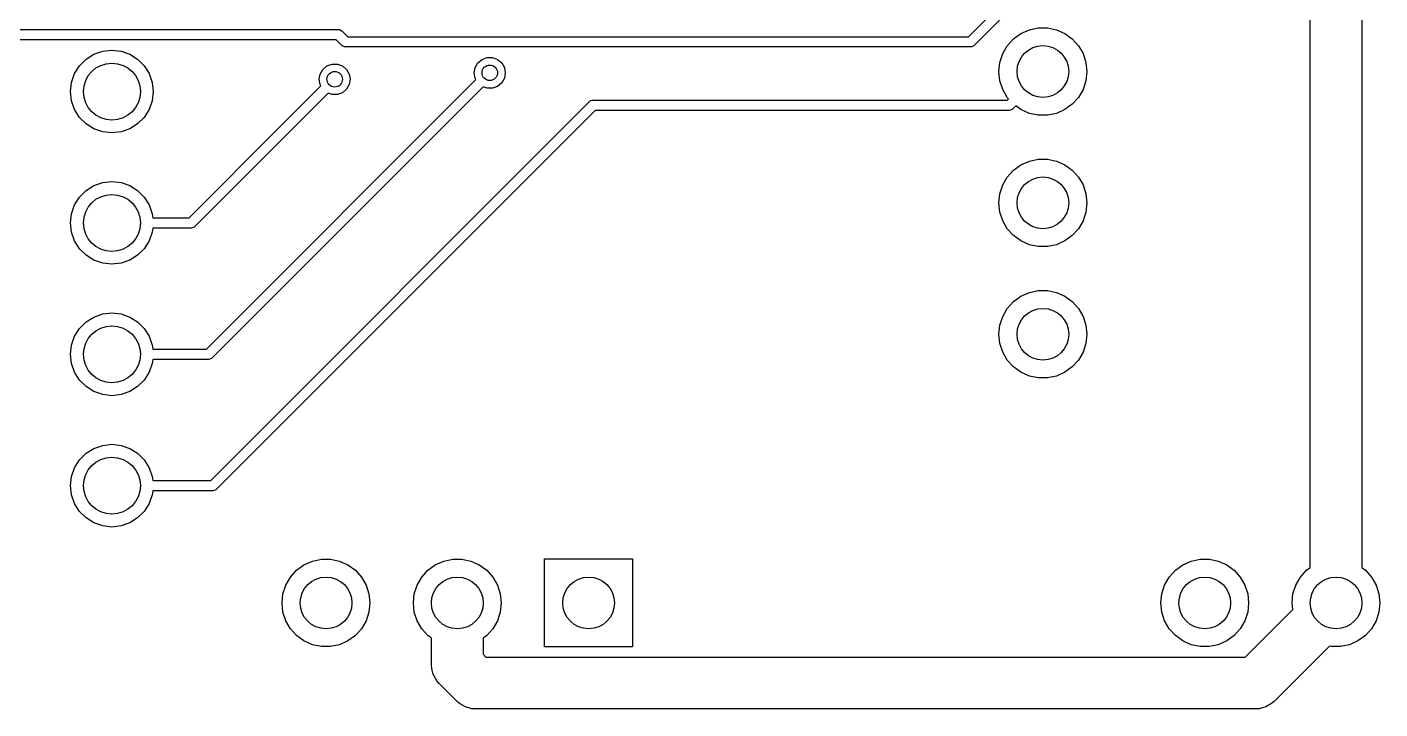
# Model space of a CAD drawing. Extents: x 2.09 to 5.54, y -4.3 to -1.49.
# Drawn here: x 3.151 to 4.182, y -4.239 to -3.72 of the extents above; entities that cross this region are included whole.
import ezdxf

# ---------------------------------------------------------------- set-up
doc = ezdxf.new("R2010")
doc.units = 0
doc.header["$MEASUREMENT"] = 0
doc.layers.add('BLACK', color=7, linetype='CONTINUOUS')

msp = doc.modelspace()

# ---------------------------------------------------------------- linework, layer by layer
at = {"layer": 'BLACK', "linetype": 'CONTINUOUS'}
for p, q in [((4.1288, -4.1316), (4.1288, -3.6527)), ((4.1682, -3.6609), (4.1682, -4.1316)), ((3.8685, -3.7274), (3.8978, -3.698)), ((3.9022, -3.7047), (3.8729, -3.7341)), ((2.704, -3.7219), (3.3886, -3.7219)), ((3.387, -3.7298), (2.7056, -3.7298)), ((3.3913, -3.7341), (3.387, -3.7298)), ((3.3886, -3.7219), (3.3894, -3.722)), ((3.3894, -3.722), (3.3908, -3.7226)), ((3.3908, -3.7226), (3.3914, -3.7231)), ((3.3914, -3.7231), (3.3957, -3.7274)), ((3.3957, -3.7274), (3.8685, -3.7274)), ((3.8981, -3.7343), (3.9028, -3.7291)), ((3.9028, -3.7291), (3.9085, -3.725)), ((3.9085, -3.725), (3.9149, -3.7221)), ((3.9149, -3.7221), (3.9217, -3.7207)), ((3.9217, -3.7207), (3.9287, -3.7207)), ((3.9287, -3.7207), (3.9355, -3.7221)), ((3.9355, -3.7221), (3.9419, -3.725)), ((3.9419, -3.725), (3.9476, -3.7291)), ((3.9476, -3.7291), (3.9523, -3.7343)), ((3.2024, -3.7408), (3.2091, -3.7385)), ((3.2091, -3.7385), (3.2161, -3.7377)), ((3.2161, -3.7377), (3.2231, -3.7385)), ((3.2231, -3.7385), (3.2298, -3.7408)), ((3.3919, -3.7346), (3.3913, -3.7341)), ((3.3933, -3.7352), (3.3919, -3.7346)), ((3.3941, -3.7352), (3.3933, -3.7352)), ((3.8701, -3.7352), (3.3941, -3.7352)), ((3.8709, -3.7352), (3.8701, -3.7352)), ((3.8723, -3.7346), (3.8709, -3.7352)), ((3.8729, -3.7341), (3.8723, -3.7346)), ((3.8925, -3.747), (3.8946, -3.7403)), ((3.8946, -3.7403), (3.8981, -3.7343)), ((3.9523, -3.7343), (3.9558, -3.7403)), ((3.9558, -3.7403), (3.9579, -3.747)), ((3.1877, -3.7555), (3.1915, -3.7495)), ((3.1915, -3.7495), (3.1965, -3.7445)), ((3.1965, -3.7445), (3.2024, -3.7408)), ((3.2298, -3.7408), (3.2357, -3.7445)), ((3.2357, -3.7445), (3.2407, -3.7495)), ((3.2407, -3.7495), (3.2445, -3.7555)), ((3.3768, -3.7523), (3.3799, -3.7496)), ((3.3799, -3.7496), (3.3838, -3.7482)), ((3.3838, -3.7482), (3.3879, -3.7482)), ((3.3879, -3.7482), (3.3917, -3.7496)), ((3.3917, -3.7496), (3.3949, -3.7523)), ((3.4921, -3.7549), (3.4928, -3.7509)), ((3.4928, -3.7509), (3.4949, -3.7473)), ((3.4949, -3.7473), (3.498, -3.7447)), ((3.498, -3.7447), (3.5019, -3.7433)), ((3.5019, -3.7433), (3.506, -3.7433)), ((3.506, -3.7433), (3.5098, -3.7447)), ((3.5098, -3.7447), (3.513, -3.7473)), ((3.513, -3.7473), (3.515, -3.7509)), ((3.515, -3.7509), (3.5157, -3.7549)), ((3.8917, -3.7539), (3.8925, -3.747)), ((3.9579, -3.747), (3.9587, -3.7539)), ((3.1854, -3.7622), (3.1877, -3.7555)), ((3.2445, -3.7555), (3.2468, -3.7622)), ((3.2881, -3.9652), (3.4934, -3.7599)), ((3.374, -3.7598), (3.3747, -3.7558)), ((3.3747, -3.7639), (3.374, -3.7598)), ((3.3747, -3.7558), (3.3768, -3.7523)), ((3.3949, -3.7523), (3.3969, -3.7558)), ((3.3969, -3.7558), (3.3976, -3.7598)), ((3.3976, -3.7598), (3.3969, -3.7639)), ((3.4928, -3.759), (3.4921, -3.7549)), ((3.4934, -3.7599), (3.4928, -3.759)), ((3.515, -3.759), (3.513, -3.7625)), ((3.5157, -3.7549), (3.515, -3.759)), ((3.8925, -3.7609), (3.8917, -3.7539)), ((3.8946, -3.7675), (3.8925, -3.7609)), ((3.9579, -3.7609), (3.9558, -3.7675)), ((3.9587, -3.7539), (3.9579, -3.7609)), ((3.1846, -3.7692), (3.1854, -3.7622)), ((3.1854, -3.7762), (3.1846, -3.7692)), ((3.2468, -3.7622), (3.2476, -3.7692)), ((3.2476, -3.7692), (3.2468, -3.7762)), ((3.4989, -3.7655), (3.2925, -3.9719)), ((3.3437, -3.7964), (3.3753, -3.7648)), ((3.3808, -3.7704), (3.3492, -3.802)), ((3.3753, -3.7648), (3.3747, -3.7639)), ((3.3838, -3.7715), (3.3808, -3.7704)), ((3.3879, -3.7715), (3.3838, -3.7715)), ((3.3917, -3.7701), (3.3879, -3.7715)), ((3.3949, -3.7674), (3.3917, -3.7701)), ((3.3969, -3.7639), (3.3949, -3.7674)), ((3.5019, -3.7666), (3.4989, -3.7655)), ((3.506, -3.7666), (3.5019, -3.7666)), ((3.5098, -3.7652), (3.506, -3.7666)), ((3.513, -3.7625), (3.5098, -3.7652)), ((3.8981, -3.7736), (3.8946, -3.7675)), ((3.9558, -3.7675), (3.9523, -3.7736)), ((3.1877, -3.7828), (3.1854, -3.7762)), ((3.2468, -3.7762), (3.2445, -3.7828)), ((3.2914, -4.0652), (3.5799, -3.7767)), ((3.5799, -3.7767), (3.5805, -3.7763)), ((3.5805, -3.7763), (3.5809, -3.7761)), ((3.5809, -3.7761), (3.5819, -3.7757)), ((3.5819, -3.7757), (3.5827, -3.7756)), ((3.5827, -3.7756), (3.898, -3.7756)), ((3.898, -3.7756), (3.899, -3.7746)), ((3.899, -3.7746), (3.8981, -3.7736)), ((3.9046, -3.7801), (3.9024, -3.7823)), ((3.9085, -3.7829), (3.9046, -3.7801)), ((3.9476, -3.7788), (3.9419, -3.7829)), ((3.9523, -3.7736), (3.9476, -3.7788)), ((3.1915, -3.7888), (3.1877, -3.7828)), ((3.1965, -3.7938), (3.1915, -3.7888)), ((3.2407, -3.7888), (3.2357, -3.7938)), ((3.2445, -3.7828), (3.2407, -3.7888)), ((3.5843, -3.7835), (3.2958, -4.0719)), ((3.8996, -3.7835), (3.5843, -3.7835)), ((3.9004, -3.7834), (3.8996, -3.7835)), ((3.9018, -3.7828), (3.9004, -3.7834)), ((3.9024, -3.7823), (3.9018, -3.7828)), ((3.9149, -3.7858), (3.9085, -3.7829)), ((3.9217, -3.7872), (3.9149, -3.7858)), ((3.9287, -3.7872), (3.9217, -3.7872)), ((3.9355, -3.7858), (3.9287, -3.7872)), ((3.9419, -3.7829), (3.9355, -3.7858)), ((3.2024, -3.7975), (3.1965, -3.7938)), ((3.2091, -3.7999), (3.2024, -3.7975)), ((3.2161, -3.8007), (3.2091, -3.7999)), ((3.2231, -3.7999), (3.2161, -3.8007)), ((3.2298, -3.7975), (3.2231, -3.7999)), ((3.2357, -3.7938), (3.2298, -3.7975)), ((3.2749, -3.8652), (3.3437, -3.7964)), ((3.3492, -3.802), (3.2793, -3.8719)), ((3.3437, -3.7964), (3.3437, -3.7964)), ((3.3492, -3.802), (3.3492, -3.802)), ((3.9085, -3.825), (3.9149, -3.8221)), ((3.9149, -3.8221), (3.9217, -3.8207)), ((3.9217, -3.8207), (3.9287, -3.8207)), ((3.9287, -3.8207), (3.9355, -3.8221)), ((3.9355, -3.8221), (3.9419, -3.825)), ((3.8981, -3.8343), (3.9028, -3.8291)), ((3.9028, -3.8291), (3.9085, -3.825)), ((3.9419, -3.825), (3.9476, -3.8291)), ((3.9476, -3.8291), (3.9523, -3.8343)), ((3.1965, -3.8445), (3.2024, -3.8408)), ((3.2024, -3.8408), (3.2091, -3.8385)), ((3.2091, -3.8385), (3.2161, -3.8377)), ((3.2161, -3.8377), (3.2231, -3.8385)), ((3.2231, -3.8385), (3.2298, -3.8408)), ((3.2298, -3.8408), (3.2357, -3.8445)), ((3.8925, -3.847), (3.8946, -3.8403)), ((3.8946, -3.8403), (3.8981, -3.8343)), ((3.9523, -3.8343), (3.9558, -3.8403)), ((3.9558, -3.8403), (3.9579, -3.847)), ((3.1877, -3.8555), (3.1915, -3.8495)), ((3.1915, -3.8495), (3.1965, -3.8445)), ((3.2357, -3.8445), (3.2407, -3.8495)), ((3.2407, -3.8495), (3.2445, -3.8555)), ((3.8917, -3.8539), (3.8925, -3.847)), ((3.8925, -3.8609), (3.8917, -3.8539)), ((3.9579, -3.847), (3.9587, -3.8539)), ((3.9587, -3.8539), (3.9579, -3.8609)), ((3.1846, -3.8692), (3.1854, -3.8622)), ((3.1854, -3.8622), (3.1877, -3.8555)), ((3.2445, -3.8555), (3.2468, -3.8622)), ((3.2468, -3.8622), (3.2472, -3.8652)), ((3.8946, -3.8675), (3.8925, -3.8609)), ((3.9579, -3.8609), (3.9558, -3.8675)), ((3.1854, -3.8762), (3.1846, -3.8692)), ((3.2472, -3.8731), (3.2468, -3.8762)), ((3.2472, -3.8652), (3.2749, -3.8652)), ((3.2765, -3.8731), (3.2472, -3.8731)), ((3.2773, -3.873), (3.2765, -3.8731)), ((3.2787, -3.8724), (3.2773, -3.873)), ((3.2793, -3.8719), (3.2787, -3.8724)), ((3.8981, -3.8736), (3.8946, -3.8675)), ((3.9028, -3.8788), (3.8981, -3.8736)), ((3.9523, -3.8736), (3.9476, -3.8788)), ((3.9558, -3.8675), (3.9523, -3.8736)), ((3.1877, -3.8828), (3.1854, -3.8762)), ((3.1915, -3.8888), (3.1877, -3.8828)), ((3.2445, -3.8828), (3.2407, -3.8888)), ((3.2468, -3.8762), (3.2445, -3.8828)), ((3.9085, -3.8829), (3.9028, -3.8788)), ((3.9149, -3.8858), (3.9085, -3.8829)), ((3.9419, -3.8829), (3.9355, -3.8858)), ((3.9476, -3.8788), (3.9419, -3.8829)), ((3.1965, -3.8938), (3.1915, -3.8888)), ((3.2024, -3.8975), (3.1965, -3.8938)), ((3.2357, -3.8938), (3.2298, -3.8975)), ((3.2407, -3.8888), (3.2357, -3.8938)), ((3.9217, -3.8872), (3.9149, -3.8858)), ((3.9287, -3.8872), (3.9217, -3.8872)), ((3.9355, -3.8858), (3.9287, -3.8872)), ((3.2091, -3.8999), (3.2024, -3.8975)), ((3.2161, -3.9007), (3.2091, -3.8999)), ((3.2231, -3.8999), (3.2161, -3.9007)), ((3.2298, -3.8975), (3.2231, -3.8999)), ((3.9028, -3.9291), (3.9085, -3.925)), ((3.9085, -3.925), (3.9149, -3.9221)), ((3.9149, -3.9221), (3.9217, -3.9207)), ((3.9217, -3.9207), (3.9287, -3.9207)), ((3.9287, -3.9207), (3.9355, -3.9221)), ((3.9355, -3.9221), (3.9419, -3.925)), ((3.9419, -3.925), (3.9476, -3.9291)), ((3.8946, -3.9403), (3.8981, -3.9343)), ((3.8981, -3.9343), (3.9028, -3.9291)), ((3.9476, -3.9291), (3.9523, -3.9343)), ((3.9523, -3.9343), (3.9558, -3.9403)), ((3.1915, -3.9495), (3.1965, -3.9445)), ((3.1965, -3.9445), (3.2024, -3.9408)), ((3.2024, -3.9408), (3.2091, -3.9385)), ((3.2091, -3.9385), (3.2161, -3.9377)), ((3.2161, -3.9377), (3.2231, -3.9385)), ((3.2231, -3.9385), (3.2298, -3.9408)), ((3.2298, -3.9408), (3.2357, -3.9445)), ((3.2357, -3.9445), (3.2407, -3.9495)), ((3.8925, -3.947), (3.8946, -3.9403)), ((3.9558, -3.9403), (3.9579, -3.947)), ((3.1854, -3.9622), (3.1877, -3.9555)), ((3.1877, -3.9555), (3.1915, -3.9495)), ((3.2407, -3.9495), (3.2445, -3.9555)), ((3.2445, -3.9555), (3.2468, -3.9622)), ((3.8917, -3.9539), (3.8925, -3.947)), ((3.8925, -3.9609), (3.8917, -3.9539)), ((3.9579, -3.947), (3.9587, -3.9539)), ((3.9587, -3.9539), (3.9579, -3.9609)), ((3.1846, -3.9692), (3.1854, -3.9622)), ((3.2468, -3.9622), (3.2472, -3.9652)), ((3.2472, -3.9652), (3.2881, -3.9652)), ((3.8946, -3.9675), (3.8925, -3.9609)), ((3.9579, -3.9609), (3.9558, -3.9675)), ((3.1854, -3.9762), (3.1846, -3.9692)), ((3.1877, -3.9828), (3.1854, -3.9762)), ((3.2468, -3.9762), (3.2445, -3.9828)), ((3.2472, -3.9731), (3.2468, -3.9762)), ((3.2897, -3.9731), (3.2472, -3.9731)), ((3.2905, -3.973), (3.2897, -3.9731)), ((3.2919, -3.9724), (3.2905, -3.973)), ((3.2925, -3.9719), (3.2919, -3.9724)), ((3.8981, -3.9736), (3.8946, -3.9675)), ((3.9028, -3.9788), (3.8981, -3.9736)), ((3.9523, -3.9736), (3.9476, -3.9788)), ((3.9558, -3.9675), (3.9523, -3.9736)), ((3.1915, -3.9888), (3.1877, -3.9828)), ((3.2445, -3.9828), (3.2407, -3.9888)), ((3.9085, -3.9829), (3.9028, -3.9788)), ((3.9149, -3.9858), (3.9085, -3.9829)), ((3.9217, -3.9872), (3.9149, -3.9858)), ((3.9287, -3.9872), (3.9217, -3.9872)), ((3.9355, -3.9858), (3.9287, -3.9872)), ((3.9419, -3.9829), (3.9355, -3.9858)), ((3.9476, -3.9788), (3.9419, -3.9829)), ((3.1965, -3.9938), (3.1915, -3.9888)), ((3.2024, -3.9975), (3.1965, -3.9938)), ((3.2091, -3.9999), (3.2024, -3.9975)), ((3.2298, -3.9975), (3.2231, -3.9999)), ((3.2357, -3.9938), (3.2298, -3.9975)), ((3.2407, -3.9888), (3.2357, -3.9938)), ((3.2161, -4.0007), (3.2091, -3.9999)), ((3.2231, -3.9999), (3.2161, -4.0007)), ((3.2024, -4.0408), (3.2091, -4.0385)), ((3.2091, -4.0385), (3.2161, -4.0377)), ((3.2161, -4.0377), (3.2231, -4.0385)), ((3.2231, -4.0385), (3.2298, -4.0408)), ((3.1877, -4.0555), (3.1915, -4.0495)), ((3.1915, -4.0495), (3.1965, -4.0445)), ((3.1965, -4.0445), (3.2024, -4.0408)), ((3.2298, -4.0408), (3.2357, -4.0445)), ((3.2357, -4.0445), (3.2407, -4.0495)), ((3.2407, -4.0495), (3.2445, -4.0555)), ((3.1854, -4.0622), (3.1877, -4.0555)), ((3.2445, -4.0555), (3.2468, -4.0622)), ((3.1846, -4.0692), (3.1854, -4.0622)), ((3.1854, -4.0762), (3.1846, -4.0692)), ((3.2468, -4.0622), (3.2472, -4.0652)), ((3.2472, -4.0652), (3.2914, -4.0652)), ((3.1877, -4.0828), (3.1854, -4.0762)), ((3.2468, -4.0762), (3.2445, -4.0828)), ((3.2472, -4.0731), (3.2468, -4.0762)), ((3.293, -4.0731), (3.2472, -4.0731)), ((3.2938, -4.073), (3.293, -4.0731)), ((3.2952, -4.0724), (3.2938, -4.073)), ((3.2958, -4.0719), (3.2952, -4.0724)), ((3.1915, -4.0888), (3.1877, -4.0828)), ((3.1965, -4.0938), (3.1915, -4.0888)), ((3.2407, -4.0888), (3.2357, -4.0938)), ((3.2445, -4.0828), (3.2407, -4.0888)), ((3.2024, -4.0975), (3.1965, -4.0938)), ((3.2091, -4.0999), (3.2024, -4.0975)), ((3.2161, -4.1007), (3.2091, -4.0999)), ((3.2231, -4.0999), (3.2161, -4.1007)), ((3.2298, -4.0975), (3.2231, -4.0999)), ((3.2357, -4.0938), (3.2298, -4.0975)), ((3.3568, -4.1336), (3.3624, -4.1295)), ((3.3624, -4.1295), (3.3688, -4.1266)), ((3.3688, -4.1266), (3.3757, -4.1252)), ((3.3757, -4.1252), (3.3827, -4.1252)), ((3.3827, -4.1252), (3.3895, -4.1266)), ((3.3895, -4.1266), (3.3959, -4.1295)), ((3.3959, -4.1295), (3.4016, -4.1336)), ((3.4568, -4.1336), (3.4624, -4.1295)), ((3.4624, -4.1295), (3.4688, -4.1266)), ((3.4688, -4.1266), (3.4757, -4.1252)), ((3.4757, -4.1252), (3.4827, -4.1252)), ((3.4827, -4.1252), (3.4895, -4.1266)), ((3.4895, -4.1266), (3.4959, -4.1295)), ((3.4959, -4.1295), (3.5016, -4.1336)), ((3.5457, -4.1919), (3.5457, -4.125)), ((3.5457, -4.125), (3.6126, -4.125)), ((3.6126, -4.125), (3.6126, -4.1919)), ((4.0261, -4.1336), (4.0317, -4.1295)), ((4.0317, -4.1295), (4.0381, -4.1266)), ((4.0381, -4.1266), (4.045, -4.1252)), ((4.045, -4.1252), (4.052, -4.1252)), ((4.052, -4.1252), (4.0588, -4.1266)), ((4.0588, -4.1266), (4.0652, -4.1295)), ((4.0652, -4.1295), (4.0709, -4.1336)), ((4.1261, -4.1336), (4.1288, -4.1316)), ((4.1682, -4.1316), (4.1709, -4.1336)), ((3.3486, -4.1449), (3.3521, -4.1388)), ((3.3521, -4.1388), (3.3568, -4.1336)), ((3.4016, -4.1336), (3.4063, -4.1388)), ((3.4063, -4.1388), (3.4098, -4.1449)), ((3.4486, -4.1449), (3.4521, -4.1388)), ((3.4521, -4.1388), (3.4568, -4.1336)), ((3.5016, -4.1336), (3.5063, -4.1388)), ((3.5063, -4.1388), (3.5098, -4.1449)), ((4.0179, -4.1449), (4.0214, -4.1388)), ((4.0214, -4.1388), (4.0261, -4.1336)), ((4.0709, -4.1336), (4.0755, -4.1388)), ((4.0755, -4.1388), (4.079, -4.1449)), ((4.1179, -4.1449), (4.1214, -4.1388)), ((4.1214, -4.1388), (4.1261, -4.1336)), ((4.1709, -4.1336), (4.1755, -4.1388)), ((4.1755, -4.1388), (4.179, -4.1449)), ((3.3457, -4.1585), (3.3464, -4.1515)), ((3.3464, -4.1515), (3.3486, -4.1449)), ((3.4098, -4.1449), (3.4119, -4.1515)), ((3.4119, -4.1515), (3.4126, -4.1585)), ((3.4457, -4.1585), (3.4464, -4.1515)), ((3.4464, -4.1515), (3.4486, -4.1449)), ((3.5098, -4.1449), (3.5119, -4.1515)), ((3.5119, -4.1515), (3.5126, -4.1585)), ((4.015, -4.1585), (4.0157, -4.1515)), ((4.0157, -4.1515), (4.0179, -4.1449)), ((4.079, -4.1449), (4.0812, -4.1515)), ((4.0812, -4.1515), (4.0819, -4.1585)), ((4.115, -4.1585), (4.1157, -4.1515)), ((4.1157, -4.1515), (4.1179, -4.1449)), ((4.179, -4.1449), (4.1812, -4.1515)), ((4.1812, -4.1515), (4.1819, -4.1585)), ((3.3464, -4.1654), (3.3457, -4.1585)), ((3.4126, -4.1585), (3.4119, -4.1654)), ((3.4464, -4.1654), (3.4457, -4.1585)), ((3.5126, -4.1585), (3.5119, -4.1654)), ((4.0157, -4.1654), (4.015, -4.1585)), ((4.0819, -4.1585), (4.0812, -4.1654)), ((4.1155, -4.1636), (4.115, -4.1585)), ((4.1819, -4.1585), (4.1812, -4.1654)), ((3.3486, -4.1721), (3.3464, -4.1654)), ((3.3521, -4.1781), (3.3486, -4.1721)), ((3.4098, -4.1721), (3.4063, -4.1781)), ((3.4119, -4.1654), (3.4098, -4.1721)), ((3.4486, -4.1721), (3.4464, -4.1654)), ((3.4521, -4.1781), (3.4486, -4.1721)), ((3.5098, -4.1721), (3.5063, -4.1781)), ((3.5119, -4.1654), (3.5098, -4.1721)), ((4.0179, -4.1721), (4.0157, -4.1654)), ((4.0214, -4.1781), (4.0179, -4.1721)), ((4.079, -4.1721), (4.0755, -4.1781)), ((4.0812, -4.1654), (4.079, -4.1721)), ((4.0793, -4.1998), (4.1155, -4.1636)), ((4.179, -4.1721), (4.1755, -4.1781)), ((4.1812, -4.1654), (4.179, -4.1721)), ((3.3568, -4.1833), (3.3521, -4.1781)), ((3.3624, -4.1874), (3.3568, -4.1833)), ((3.4016, -4.1833), (3.3959, -4.1874)), ((3.4063, -4.1781), (3.4016, -4.1833)), ((3.4568, -4.1833), (3.4521, -4.1781)), ((3.4595, -4.1853), (3.4568, -4.1833)), ((3.5016, -4.1833), (3.4989, -4.1853)), ((3.5063, -4.1781), (3.5016, -4.1833)), ((4.0261, -4.1833), (4.0214, -4.1781)), ((4.0317, -4.1874), (4.0261, -4.1833)), ((4.0709, -4.1833), (4.0652, -4.1874)), ((4.0755, -4.1781), (4.0709, -4.1833)), ((4.1709, -4.1833), (4.1652, -4.1874)), ((4.1755, -4.1781), (4.1709, -4.1833)), ((3.3688, -4.1903), (3.3624, -4.1874)), ((3.3757, -4.1917), (3.3688, -4.1903)), ((3.3827, -4.1917), (3.3757, -4.1917)), ((3.3895, -4.1903), (3.3827, -4.1917)), ((3.3959, -4.1874), (3.3895, -4.1903)), ((3.4595, -4.2058), (3.4595, -4.1853)), ((3.4989, -4.1853), (3.4989, -4.1976)), ((3.6126, -4.1919), (3.5457, -4.1919)), ((4.0381, -4.1903), (4.0317, -4.1874)), ((4.045, -4.1917), (4.0381, -4.1903)), ((4.052, -4.1917), (4.045, -4.1917)), ((4.0588, -4.1903), (4.052, -4.1917)), ((4.0652, -4.1874), (4.0588, -4.1903)), ((4.1434, -4.1914), (4.1014, -4.2334)), ((4.145, -4.1917), (4.1434, -4.1914)), ((4.152, -4.1917), (4.145, -4.1917)), ((4.1588, -4.1903), (4.152, -4.1917)), ((4.1652, -4.1874), (4.1588, -4.1903)), ((3.4989, -4.1976), (3.501, -4.1998)), ((3.501, -4.1998), (4.0793, -4.1998)), ((3.4597, -4.2084), (3.4595, -4.2058)), ((3.4606, -4.212), (3.4597, -4.2084)), ((3.4597, -4.2084), (3.4597, -4.2084)), ((3.461, -4.2133), (3.4606, -4.212)), ((3.4636, -4.2178), (3.461, -4.2133)), ((3.4653, -4.2197), (3.4636, -4.2178)), ((3.4636, -4.2178), (3.4636, -4.2178)), ((3.479, -4.2334), (3.4653, -4.2197)), ((3.4809, -4.2351), (3.479, -4.2334)), ((3.4853, -4.2377), (3.4809, -4.2351)), ((3.4809, -4.2351), (3.4809, -4.2351)), ((4.0994, -4.2351), (4.095, -4.2377)), ((4.1014, -4.2334), (4.0994, -4.2351)), ((4.0994, -4.2351), (4.0994, -4.2351)), ((3.4903, -4.239), (3.4853, -4.2377)), ((3.4929, -4.2392), (3.4903, -4.239)), ((3.4903, -4.239), (3.4903, -4.239)), ((4.0874, -4.2392), (3.4929, -4.2392)), ((4.09, -4.239), (4.0874, -4.2392)), ((4.095, -4.2377), (4.09, -4.239)), ((4.09, -4.239), (4.09, -4.239))]:
    msp.add_line(p, q, dxfattribs=at)
at = {"layer": 'BLACK'}
for centre, radius in [((3.9252, -3.7539), 0.0197), ((3.2161, -3.7692), 0.0217), ((3.5039, -3.7549), 0.00591), ((3.3858, -3.7598), 0.00591), ((3.9252, -3.8539), 0.0197), ((3.2161, -3.8692), 0.0217), ((3.9252, -3.9539), 0.0197), ((3.2161, -3.9692), 0.0217), ((3.2161, -4.0692), 0.0217), ((3.3792, -4.1585), 0.0197), ((3.4792, -4.1585), 0.0197), ((3.5792, -4.1585), 0.0197), ((4.0485, -4.1585), 0.0197), ((4.1485, -4.1585), 0.0197)]:
    msp.add_circle(centre, radius, dxfattribs=at)

doc.saveas('drawing.dxf')
